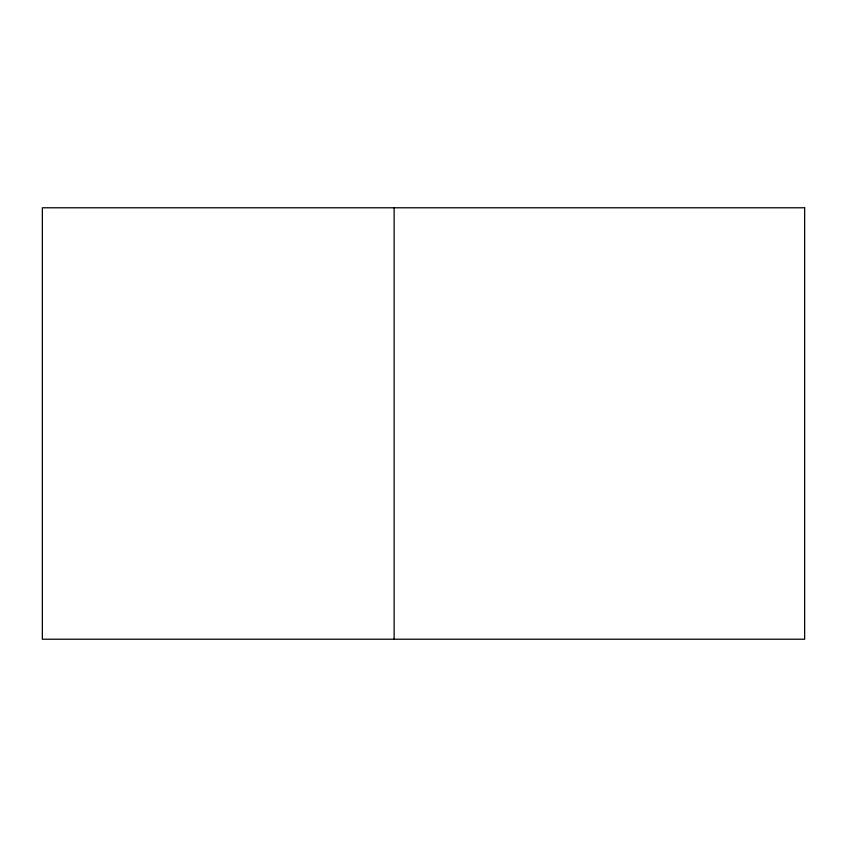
<?xml version="1.0" encoding="UTF-8"?>
<svg xmlns="http://www.w3.org/2000/svg" width="847" height="847" viewBox="0 0 847 847"><rect width="100%" height="100%" fill="white"/><g stroke="black" fill="none" stroke-linecap="round" stroke-linejoin="round"><path stroke-width="1.27" d="M394.13 207.78L394.13 639.22M804.65 207.78L42.35 207.78L42.35 639.22L804.65 639.22L804.65 207.78"/></g></svg>
